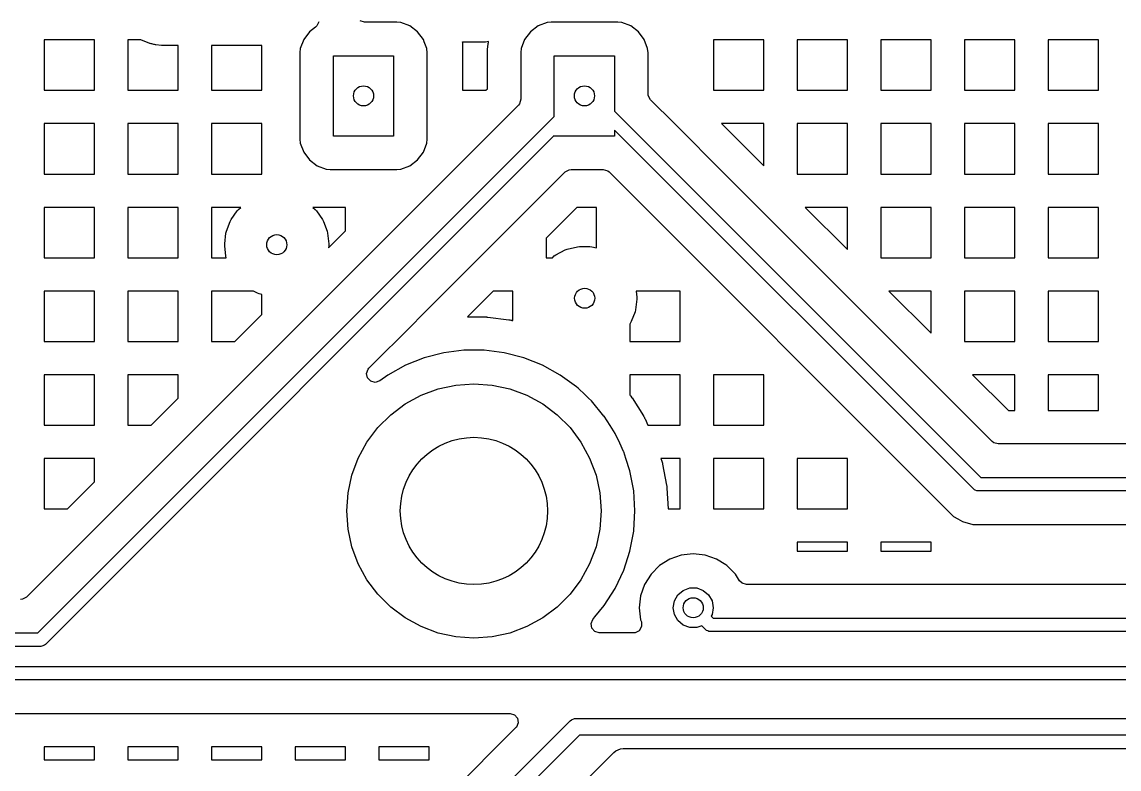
# Model space of a CAD drawing. Extents: x 2.49 to 8.57, y -5.87 to -1.87.
# Drawn here: x 5.092 to 5.737, y -4.425 to -3.986 of the extents above; entities that cross this region are included whole.
import ezdxf

# ---------------------------------------------------------------- set-up
doc = ezdxf.new("R2010")
doc.units = 0
doc.header["$MEASUREMENT"] = 0
doc.layers.add('BLACK', color=7, linetype='CONTINUOUS')

msp = doc.modelspace()

# ---------------------------------------------------------------- linework, layer by layer
at = {"layer": 'BLACK', "linetype": 'CONTINUOUS'}
for p, q in [((5.26625, -3.98563), (5.2651, -3.98813)), ((5.29311, -3.98592), (5.29048, -3.98514)), ((5.31212, -3.98592), (5.29311, -3.98592)), ((5.31447, -3.98617), (5.31212, -3.98592)), ((5.31212, -3.98592), (5.31212, -3.98592)), ((5.31212, -3.98592), (5.31212, -3.98592)), ((5.31212, -3.98592), (5.31212, -3.98592)), ((5.31978, -3.98815), (5.31447, -3.98617)), ((5.31447, -3.98617), (5.31447, -3.98617)), ((5.40049, -3.98617), (5.39518, -3.98815)), ((5.40284, -3.98592), (5.40049, -3.98617)), ((5.44204, -3.98592), (5.40284, -3.98592)), ((5.40284, -3.98592), (5.40284, -3.98592)), ((5.44439, -3.98617), (5.44204, -3.98592)), ((5.44204, -3.98592), (5.44204, -3.98592)), ((5.44204, -3.98592), (5.44204, -3.98592)), ((5.44204, -3.98592), (5.44204, -3.98592)), ((5.4497, -3.98815), (5.44439, -3.98617)), ((5.44439, -3.98617), (5.44439, -3.98617)), ((5.26073, -3.99155), (5.25733, -3.99608)), ((5.26434, -3.98884), (5.26073, -3.99155)), ((5.2651, -3.98813), (5.26434, -3.98884)), ((5.32431, -3.99155), (5.31978, -3.98815)), ((5.31978, -3.98815), (5.31978, -3.98815)), ((5.32771, -3.99608), (5.32431, -3.99155)), ((5.32431, -3.99155), (5.32431, -3.99155)), ((5.39065, -3.99155), (5.38725, -3.99608)), ((5.39518, -3.98815), (5.39065, -3.99155)), ((5.39065, -3.99155), (5.39065, -3.99155)), ((5.39518, -3.98815), (5.39518, -3.98815)), ((5.45423, -3.99155), (5.4497, -3.98815)), ((5.4497, -3.98815), (5.4497, -3.98815)), ((5.45763, -3.99608), (5.45423, -3.99155)), ((5.45423, -3.99155), (5.45423, -3.99155)), ((5.13426, -3.99638), (5.10465, -3.99638)), ((5.10465, -3.99638), (5.10465, -4.02598)), ((5.13426, -4.02598), (5.13426, -3.99638)), ((5.16147, -3.99638), (5.15386, -3.99638)), ((5.15386, -3.99638), (5.15386, -4.02598)), ((5.16685, -3.99839), (5.16147, -3.99638)), ((5.16714, -3.99848), (5.16685, -3.99839)), ((5.16773, -3.99866), (5.16714, -3.99848)), ((5.16803, -3.99874), (5.16773, -3.99866)), ((5.16922, -3.99902), (5.16803, -3.99874)), ((5.16952, -3.99908), (5.16922, -3.99902)), ((5.17012, -3.99919), (5.16952, -3.99908)), ((5.17043, -3.99923), (5.17012, -3.99919)), ((5.17364, -3.99958), (5.17043, -3.99923)), ((5.17377, -3.99959), (5.17364, -3.99958)), ((5.17403, -3.99961), (5.17377, -3.99959)), ((5.17417, -3.99962), (5.17403, -3.99961)), ((5.17469, -3.99965), (5.17417, -3.99962)), ((5.17482, -3.99965), (5.17469, -3.99965)), ((5.17508, -3.99966), (5.17482, -3.99965)), ((5.17521, -3.99966), (5.17508, -3.99966)), ((5.18347, -3.99966), (5.17521, -3.99966)), ((5.18347, -4.02598), (5.18347, -3.99966)), ((5.23268, -3.99966), (5.20308, -3.99966)), ((5.20308, -3.99966), (5.20308, -4.02598)), ((5.23268, -4.02598), (5.23268, -3.99966)), ((5.25733, -3.99608), (5.25535, -4.00139)), ((5.25733, -3.99608), (5.25733, -3.99608)), ((5.32826, -3.99756), (5.32771, -3.99608)), ((5.32771, -3.99608), (5.32771, -3.99608)), ((5.32969, -4.00139), (5.32826, -3.99756)), ((5.35072, -3.99757), (5.35071, -3.99756)), ((5.35071, -3.99756), (5.35071, -4.02598)), ((5.35088, -3.99758), (5.35072, -3.99757)), ((5.3512, -3.99761), (5.35088, -3.99758)), ((5.35136, -3.99763), (5.3512, -3.99761)), ((5.352, -3.99767), (5.35136, -3.99763)), ((5.35216, -3.99768), (5.352, -3.99767)), ((5.35248, -3.99769), (5.35216, -3.99768)), ((5.35264, -3.99769), (5.35248, -3.99769)), ((5.36232, -3.99769), (5.35264, -3.99769)), ((5.36248, -3.99769), (5.36232, -3.99769)), ((5.3628, -3.99768), (5.36248, -3.99769)), ((5.36296, -3.99767), (5.3628, -3.99768)), ((5.3636, -3.99763), (5.36296, -3.99767)), ((5.36376, -3.99761), (5.3636, -3.99763)), ((5.36408, -3.99758), (5.36376, -3.99761)), ((5.36424, -3.99757), (5.36408, -3.99758)), ((5.36609, -3.99732), (5.36424, -3.99757)), ((5.3655, -4.0019), (5.36584, -3.99869)), ((5.36584, -3.99869), (5.36589, -3.99839)), ((5.36589, -3.99839), (5.36599, -3.99778)), ((5.36599, -3.99778), (5.36605, -3.99748)), ((5.36605, -3.99748), (5.36609, -3.99732)), ((5.38725, -3.99608), (5.38527, -4.00139)), ((5.38725, -3.99608), (5.38725, -3.99608)), ((5.45961, -4.00139), (5.45763, -3.99608)), ((5.45763, -3.99608), (5.45763, -3.99608)), ((5.52796, -3.99638), (5.49835, -3.99638)), ((5.49835, -3.99638), (5.49835, -4.02598)), ((5.52796, -4.02598), (5.52796, -3.99638)), ((5.57717, -3.99638), (5.54757, -3.99638)), ((5.54757, -3.99638), (5.54757, -4.02598)), ((5.57717, -4.02598), (5.57717, -3.99638)), ((5.62638, -3.99638), (5.59678, -3.99638)), ((5.59678, -3.99638), (5.59678, -4.02598)), ((5.62638, -4.02598), (5.62638, -3.99638)), ((5.6756, -3.99638), (5.64599, -3.99638)), ((5.64599, -3.99638), (5.64599, -4.02598)), ((5.6756, -4.02598), (5.6756, -3.99638)), ((5.72481, -3.99638), (5.6952, -3.99638)), ((5.6952, -3.99638), (5.6952, -4.02598)), ((5.72481, -4.02598), (5.72481, -3.99638)), ((5.25535, -4.00139), (5.2551, -4.00374)), ((5.2551, -4.00374), (5.2551, -4.00374)), ((5.2551, -4.00374), (5.2551, -4.00374)), ((5.2551, -4.00374), (5.2551, -4.05475)), ((5.2748, -4.05287), (5.2748, -4.00562)), ((5.2748, -4.00562), (5.31024, -4.00562)), ((5.31024, -4.00562), (5.31024, -4.05287)), ((5.3297, -4.00151), (5.32969, -4.00139)), ((5.32994, -4.00374), (5.3297, -4.00151)), ((5.32994, -4.05475), (5.32994, -4.00374)), ((5.36541, -4.00348), (5.36542, -4.00335)), ((5.36541, -4.02511), (5.36541, -4.00348)), ((5.36542, -4.00308), (5.36543, -4.00295)), ((5.36542, -4.00335), (5.36542, -4.00308)), ((5.36543, -4.00295), (5.36546, -4.00243)), ((5.36546, -4.0023), (5.36549, -4.00203)), ((5.36546, -4.00243), (5.36546, -4.0023)), ((5.36549, -4.00203), (5.3655, -4.0019)), ((5.38527, -4.00139), (5.38502, -4.00374)), ((5.38502, -4.00374), (5.38502, -4.00374)), ((5.38502, -4.00374), (5.38502, -4.00374)), ((5.38502, -4.00374), (5.38502, -4.03121)), ((5.40472, -4.04139), (5.40472, -4.00562)), ((5.40472, -4.00562), (5.44016, -4.00562)), ((5.44016, -4.00562), (5.44016, -4.03821)), ((5.45962, -4.00151), (5.45961, -4.00139)), ((5.45986, -4.00374), (5.45962, -4.00151)), ((5.45986, -4.02598), (5.45986, -4.00374)), ((5.45986, -4.00374), (5.45986, -4.00374)), ((5.45986, -4.00374), (5.45986, -4.00374)), ((5.10465, -4.02598), (5.13426, -4.02598)), ((5.15386, -4.02598), (5.18347, -4.02598)), ((5.20308, -4.02598), (5.23268, -4.02598)), ((5.35071, -4.02598), (5.36454, -4.02598)), ((5.36454, -4.02598), (5.36541, -4.02511)), ((5.45986, -4.02803), (5.45986, -4.02598)), ((5.49835, -4.02598), (5.52796, -4.02598)), ((5.54757, -4.02598), (5.57717, -4.02598)), ((5.59678, -4.02598), (5.62638, -4.02598)), ((5.64599, -4.02598), (5.6756, -4.02598)), ((5.6952, -4.02598), (5.72481, -4.02598)), ((5.38502, -4.03121), (5.38424, -4.03385)), ((5.45997, -4.02906), (5.45986, -4.02803)), ((5.46129, -4.03148), (5.45997, -4.02906)), ((5.4754, -4.04559), (5.46129, -4.03148)), ((5.38359, -4.03466), (5.0943, -4.32396)), ((5.38424, -4.03385), (5.38359, -4.03466)), ((5.44016, -4.03821), (5.6556, -4.25366)), ((5.10103, -4.34509), (5.40472, -4.04139)), ((5.13426, -4.04559), (5.10465, -4.04559)), ((5.10465, -4.04559), (5.10465, -4.0752)), ((5.13426, -4.0752), (5.13426, -4.04559)), ((5.18347, -4.04559), (5.15386, -4.04559)), ((5.15386, -4.04559), (5.15386, -4.0752)), ((5.18347, -4.0752), (5.18347, -4.04559)), ((5.23268, -4.04559), (5.20308, -4.04559)), ((5.20308, -4.04559), (5.20308, -4.0752)), ((5.23268, -4.0752), (5.23268, -4.04559)), ((5.50501, -4.0752), (5.4754, -4.04559)), ((5.52796, -4.04559), (5.50313, -4.04559)), ((5.50313, -4.04559), (5.52796, -4.07042)), ((5.52796, -4.07042), (5.52796, -4.04559)), ((5.57717, -4.04559), (5.54757, -4.04559)), ((5.54757, -4.04559), (5.54757, -4.0752)), ((5.57717, -4.0752), (5.57717, -4.04559)), ((5.62638, -4.04559), (5.59678, -4.04559)), ((5.59678, -4.04559), (5.59678, -4.0752)), ((5.62638, -4.0752), (5.62638, -4.04559)), ((5.6756, -4.04559), (5.64599, -4.04559)), ((5.64599, -4.04559), (5.64599, -4.0752)), ((5.6756, -4.0752), (5.6756, -4.04559)), ((5.72481, -4.04559), (5.6952, -4.04559)), ((5.6952, -4.04559), (5.6952, -4.0752)), ((5.72481, -4.0752), (5.72481, -4.04559)), ((5.65119, -4.26038), (5.44016, -4.04935)), ((5.44016, -4.04935), (5.44016, -4.05287)), ((5.40472, -4.05253), (5.10544, -4.35181)), ((5.2551, -4.05475), (5.2551, -4.05475)), ((5.2551, -4.05475), (5.25535, -4.0571)), ((5.25535, -4.0571), (5.25733, -4.06241)), ((5.31024, -4.05287), (5.2748, -4.05287)), ((5.32771, -4.06241), (5.32969, -4.0571)), ((5.32969, -4.0571), (5.32994, -4.05475)), ((5.40472, -4.05287), (5.40472, -4.05253)), ((5.44016, -4.05287), (5.40472, -4.05287)), ((5.25733, -4.06241), (5.25733, -4.06241)), ((5.25733, -4.06241), (5.26073, -4.06694)), ((5.32431, -4.06694), (5.32771, -4.06241)), ((5.26073, -4.06694), (5.26073, -4.06694)), ((5.26073, -4.06694), (5.26526, -4.07034)), ((5.26526, -4.07034), (5.26526, -4.07034)), ((5.26526, -4.07034), (5.27057, -4.07232)), ((5.31447, -4.07232), (5.31978, -4.07034)), ((5.31978, -4.07034), (5.32431, -4.06694)), ((5.10465, -4.0752), (5.13426, -4.0752)), ((5.15386, -4.0752), (5.18347, -4.0752)), ((5.20308, -4.0752), (5.23268, -4.0752)), ((5.27057, -4.07232), (5.27057, -4.07232)), ((5.27057, -4.07232), (5.27084, -4.07235)), ((5.27084, -4.07235), (5.27292, -4.07257)), ((5.27292, -4.07257), (5.31212, -4.07257)), ((5.31212, -4.07257), (5.31447, -4.07232)), ((5.3722, -4.11292), (5.41112, -4.074)), ((5.41112, -4.074), (5.41353, -4.07268)), ((5.41353, -4.07268), (5.41457, -4.07257)), ((5.41457, -4.07257), (5.4335, -4.07257)), ((5.4335, -4.07257), (5.43613, -4.07335)), ((5.43613, -4.07335), (5.43695, -4.074)), ((5.43695, -4.074), (5.63488, -4.27194)), ((5.52462, -4.0948), (5.50501, -4.0752)), ((5.54757, -4.0752), (5.57717, -4.0752)), ((5.59678, -4.0752), (5.62638, -4.0752)), ((5.64599, -4.0752), (5.6756, -4.0752)), ((5.6952, -4.0752), (5.72481, -4.0752)), ((5.13426, -4.0948), (5.10465, -4.0948)), ((5.10465, -4.0948), (5.10465, -4.12441)), ((5.13426, -4.12441), (5.13426, -4.0948)), ((5.18347, -4.0948), (5.15386, -4.0948)), ((5.15386, -4.0948), (5.15386, -4.12441)), ((5.18347, -4.12441), (5.18347, -4.0948)), ((5.22034, -4.0948), (5.20308, -4.0948)), ((5.20308, -4.0948), (5.20308, -4.12441)), ((5.21465, -4.10202), (5.21818, -4.0969)), ((5.21818, -4.0969), (5.21896, -4.09602)), ((5.21896, -4.09602), (5.22034, -4.0948)), ((5.2819, -4.0948), (5.26265, -4.0948)), ((5.26265, -4.0948), (5.26403, -4.09602)), ((5.26403, -4.09602), (5.26481, -4.0969)), ((5.26481, -4.0969), (5.26834, -4.10202)), ((5.2819, -4.10863), (5.2819, -4.0948)), ((5.41805, -4.0948), (5.39993, -4.11292)), ((5.42953, -4.0948), (5.41805, -4.0948)), ((5.42953, -4.11859), (5.42953, -4.0948)), ((5.55422, -4.12441), (5.52462, -4.0948)), ((5.57717, -4.0948), (5.55234, -4.0948)), ((5.55234, -4.0948), (5.57717, -4.11963)), ((5.57717, -4.11963), (5.57717, -4.0948)), ((5.62638, -4.0948), (5.59678, -4.0948)), ((5.59678, -4.0948), (5.59678, -4.12441)), ((5.62638, -4.12441), (5.62638, -4.0948)), ((5.6756, -4.0948), (5.64599, -4.0948)), ((5.64599, -4.0948), (5.64599, -4.12441)), ((5.6756, -4.12441), (5.6756, -4.0948)), ((5.72481, -4.0948), (5.6952, -4.0948)), ((5.6952, -4.0948), (5.6952, -4.12441)), ((5.72481, -4.12441), (5.72481, -4.0948)), ((5.2119, -4.10887), (5.21411, -4.10306)), ((5.21411, -4.10306), (5.21465, -4.10202)), ((5.26834, -4.10202), (5.26889, -4.10306)), ((5.26889, -4.10306), (5.27109, -4.10887)), ((5.21087, -4.11618), (5.21162, -4.11001)), ((5.21162, -4.11001), (5.2119, -4.10887)), ((5.27109, -4.10887), (5.27137, -4.11001)), ((5.27137, -4.11001), (5.27212, -4.11618)), ((5.27198, -4.11855), (5.2819, -4.10863)), ((5.21087, -4.11736), (5.21087, -4.11618)), ((5.27212, -4.11618), (5.27212, -4.11736)), ((5.32589, -4.15923), (5.3722, -4.11292)), ((5.39993, -4.11292), (5.39993, -4.12441)), ((5.21162, -4.12353), (5.21087, -4.11736)), ((5.27212, -4.11736), (5.27198, -4.11855)), ((5.40472, -4.1234), (5.40569, -4.12273)), ((5.40569, -4.12273), (5.41119, -4.11984)), ((5.41119, -4.11984), (5.41229, -4.11942)), ((5.41229, -4.11942), (5.41832, -4.11794)), ((5.41832, -4.11794), (5.41949, -4.11779)), ((5.41949, -4.11779), (5.42571, -4.11779)), ((5.42571, -4.11779), (5.42687, -4.11794)), ((5.42687, -4.11794), (5.42953, -4.11859)), ((5.10465, -4.12441), (5.13426, -4.12441)), ((5.15386, -4.12441), (5.18347, -4.12441)), ((5.20308, -4.12441), (5.21184, -4.12441)), ((5.21184, -4.12441), (5.21162, -4.12353)), ((5.39993, -4.12441), (5.40358, -4.12441)), ((5.40358, -4.12441), (5.40472, -4.1234)), ((5.57383, -4.14402), (5.55422, -4.12441)), ((5.59678, -4.12441), (5.62638, -4.12441)), ((5.64599, -4.12441), (5.6756, -4.12441)), ((5.6952, -4.12441), (5.72481, -4.12441)), ((5.13426, -4.14402), (5.10465, -4.14402)), ((5.10465, -4.14402), (5.10465, -4.17362)), ((5.13426, -4.17362), (5.13426, -4.14402)), ((5.18347, -4.14402), (5.15386, -4.14402)), ((5.15386, -4.14402), (5.15386, -4.17362)), ((5.18347, -4.17362), (5.18347, -4.14402)), ((5.22784, -4.14402), (5.20308, -4.14402)), ((5.20308, -4.14402), (5.20308, -4.17362)), ((5.23009, -4.1452), (5.22784, -4.14402)), ((5.23119, -4.14561), (5.23009, -4.1452)), ((5.23268, -4.14598), (5.23119, -4.14561)), ((5.23268, -4.15784), (5.23268, -4.14598)), ((5.36883, -4.14402), (5.35362, -4.15923)), ((5.38032, -4.14402), (5.36883, -4.14402)), ((5.38032, -4.16139), (5.38032, -4.14402)), ((5.47875, -4.14402), (5.45278, -4.14402)), ((5.45278, -4.14402), (5.45322, -4.14768)), ((5.45322, -4.14768), (5.45322, -4.14886)), ((5.47875, -4.17362), (5.47875, -4.14402)), ((5.60344, -4.17362), (5.57383, -4.14402)), ((5.62638, -4.14402), (5.60156, -4.14402)), ((5.60156, -4.14402), (5.62638, -4.16884)), ((5.62638, -4.16884), (5.62638, -4.14402)), ((5.6756, -4.14402), (5.64599, -4.14402)), ((5.64599, -4.14402), (5.64599, -4.17362)), ((5.6756, -4.17362), (5.6756, -4.14402)), ((5.72481, -4.14402), (5.6952, -4.14402)), ((5.6952, -4.14402), (5.6952, -4.17362)), ((5.72481, -4.17362), (5.72481, -4.14402)), ((5.45247, -4.15502), (5.45219, -4.15617)), ((5.45322, -4.14886), (5.45247, -4.15502)), ((5.2169, -4.17362), (5.23268, -4.15784)), ((5.32166, -4.16346), (5.32589, -4.15923)), ((5.35362, -4.15923), (5.36373, -4.15923)), ((5.36373, -4.15923), (5.36389, -4.15923)), ((5.36389, -4.15923), (5.3642, -4.15924)), ((5.3642, -4.15924), (5.36435, -4.15925)), ((5.36435, -4.15925), (5.36496, -4.15928)), ((5.36496, -4.15928), (5.36512, -4.1593)), ((5.36512, -4.1593), (5.36543, -4.15933)), ((5.36543, -4.15933), (5.36558, -4.15934)), ((5.36558, -4.15934), (5.37799, -4.16091)), ((5.37799, -4.16091), (5.37814, -4.16093)), ((5.37814, -4.16093), (5.37845, -4.16098)), ((5.37845, -4.16098), (5.3786, -4.16101)), ((5.3786, -4.16101), (5.3792, -4.16112)), ((5.3792, -4.16112), (5.37935, -4.16115)), ((5.37935, -4.16115), (5.37965, -4.16122)), ((5.37965, -4.16122), (5.3798, -4.16126)), ((5.3798, -4.16126), (5.38032, -4.16139)), ((5.45219, -4.15617), (5.44999, -4.16198)), ((5.29573, -4.18939), (5.32166, -4.16346)), ((5.44944, -4.16302), (5.44914, -4.16346)), ((5.44914, -4.16346), (5.44914, -4.17362)), ((5.44999, -4.16198), (5.44944, -4.16302)), ((5.10465, -4.17362), (5.13426, -4.17362)), ((5.15386, -4.17362), (5.18347, -4.17362)), ((5.20308, -4.17362), (5.2169, -4.17362)), ((5.44914, -4.17362), (5.47875, -4.17362)), ((5.62304, -4.19323), (5.60344, -4.17362)), ((5.64599, -4.17362), (5.6756, -4.17362)), ((5.6952, -4.17362), (5.72481, -4.17362)), ((5.33974, -4.18032), (5.32822, -4.18328)), ((5.35153, -4.17883), (5.33974, -4.18032)), ((5.36343, -4.17883), (5.35153, -4.17883)), ((5.35153, -4.17883), (5.35153, -4.17883)), ((5.37522, -4.18032), (5.36343, -4.17883)), ((5.36343, -4.17883), (5.36343, -4.17883)), ((5.38674, -4.18328), (5.37522, -4.18032)), ((5.32822, -4.18328), (5.31716, -4.18766)), ((5.32822, -4.18328), (5.32822, -4.18328)), ((5.3978, -4.18766), (5.38674, -4.18328)), ((5.38674, -4.18328), (5.38674, -4.18328)), ((5.13426, -4.19323), (5.10465, -4.19323)), ((5.10465, -4.19323), (5.10465, -4.22284)), ((5.13426, -4.22284), (5.13426, -4.19323)), ((5.18347, -4.19323), (5.15386, -4.19323)), ((5.15386, -4.19323), (5.15386, -4.22284)), ((5.18347, -4.20705), (5.18347, -4.19323)), ((5.29431, -4.19243), (5.29531, -4.18987)), ((5.29486, -4.19513), (5.29431, -4.19243)), ((5.29531, -4.18987), (5.29573, -4.18939)), ((5.30674, -4.19339), (5.30205, -4.1968)), ((5.31716, -4.18766), (5.30674, -4.19339)), ((5.30674, -4.19339), (5.30674, -4.19339)), ((5.31716, -4.18766), (5.31716, -4.18766)), ((5.40822, -4.19339), (5.3978, -4.18766)), ((5.3978, -4.18766), (5.3978, -4.18766)), ((5.3978, -4.18766), (5.3978, -4.18766)), ((5.3978, -4.18766), (5.3978, -4.18766)), ((5.41784, -4.20038), (5.40822, -4.19339)), ((5.40822, -4.19339), (5.40822, -4.19339)), ((5.40822, -4.19339), (5.40822, -4.19339)), ((5.47875, -4.19323), (5.44914, -4.19323)), ((5.44914, -4.19323), (5.44914, -4.20511)), ((5.47875, -4.22284), (5.47875, -4.19323)), ((5.52796, -4.19323), (5.49835, -4.19323)), ((5.49835, -4.19323), (5.49835, -4.22284)), ((5.52796, -4.22284), (5.52796, -4.19323)), ((5.66233, -4.23252), (5.62304, -4.19323)), ((5.6756, -4.19323), (5.65077, -4.19323)), ((5.65077, -4.19323), (5.67189, -4.21434)), ((5.6756, -4.21434), (5.6756, -4.19323)), ((5.72481, -4.19323), (5.6952, -4.19323)), ((5.6952, -4.19323), (5.6952, -4.21434)), ((5.72481, -4.21434), (5.72481, -4.19323)), ((5.29678, -4.1971), (5.29486, -4.19513)), ((5.29946, -4.19772), (5.29678, -4.1971)), ((5.30205, -4.1968), (5.29946, -4.19772)), ((5.33641, -4.20157), (5.34683, -4.1993)), ((5.34683, -4.1993), (5.35748, -4.19854)), ((5.35748, -4.19854), (5.36813, -4.1993)), ((5.36813, -4.1993), (5.37855, -4.20157)), ((5.41874, -4.20122), (5.41784, -4.20038)), ((5.41784, -4.20038), (5.41784, -4.20038)), ((5.41784, -4.20038), (5.41784, -4.20038)), ((5.31704, -4.21041), (5.32641, -4.2053)), ((5.32641, -4.2053), (5.33641, -4.20157)), ((5.37855, -4.20157), (5.38855, -4.2053)), ((5.38855, -4.2053), (5.39792, -4.21041)), ((5.42289, -4.20511), (5.41874, -4.20122)), ((5.42487, -4.20698), (5.42289, -4.20511)), ((5.44914, -4.20511), (5.44939, -4.20542)), ((5.44939, -4.20542), (5.44949, -4.20554)), ((5.44949, -4.20554), (5.44968, -4.20578)), ((5.44968, -4.20578), (5.44977, -4.20591)), ((5.44977, -4.20591), (5.45013, -4.20641)), ((5.45013, -4.20641), (5.45022, -4.20653)), ((5.45022, -4.20653), (5.45039, -4.20679)), ((5.45039, -4.20679), (5.45048, -4.20691)), ((5.45048, -4.20691), (5.45718, -4.21748)), ((5.16769, -4.22284), (5.18347, -4.20705)), ((5.30849, -4.21681), (5.31704, -4.21041)), ((5.39792, -4.21041), (5.40647, -4.21681)), ((5.42651, -4.20852), (5.42487, -4.20698)), ((5.43394, -4.2175), (5.42651, -4.20852)), ((5.30095, -4.22435), (5.30849, -4.21681)), ((5.40647, -4.21681), (5.41401, -4.22435)), ((5.43409, -4.21768), (5.43394, -4.2175)), ((5.43755, -4.22313), (5.43409, -4.21768)), ((5.45718, -4.21748), (5.45726, -4.21761)), ((5.45726, -4.21761), (5.45742, -4.21787)), ((5.45742, -4.21787), (5.4575, -4.21801)), ((5.4575, -4.21801), (5.45779, -4.21855)), ((5.45779, -4.21855), (5.45786, -4.21868)), ((5.45786, -4.21868), (5.458, -4.21896)), ((5.458, -4.21896), (5.45807, -4.21909)), ((5.45807, -4.21909), (5.45983, -4.22284)), ((5.67189, -4.21434), (5.6756, -4.21434)), ((5.6952, -4.21434), (5.72481, -4.21434)), ((5.10465, -4.22284), (5.13426, -4.22284)), ((5.15386, -4.22284), (5.16769, -4.22284)), ((5.29455, -4.2329), (5.30095, -4.22435)), ((5.41401, -4.22435), (5.42041, -4.2329)), ((5.44046, -4.22772), (5.43755, -4.22313)), ((5.45983, -4.22284), (5.47875, -4.22284)), ((5.49835, -4.22284), (5.52796, -4.22284)), ((5.44319, -4.23351), (5.44046, -4.22772)), ((5.66315, -4.23318), (5.66233, -4.23252)), ((5.28944, -4.24227), (5.29455, -4.2329)), ((5.42041, -4.2329), (5.42552, -4.24227)), ((5.44544, -4.23829), (5.44319, -4.23351)), ((5.44553, -4.23848), (5.44544, -4.23829)), ((5.44681, -4.24244), (5.44553, -4.23848)), ((5.66579, -4.23395), (5.66315, -4.23318)), ((5.90081, -4.23395), (5.66579, -4.23395)), ((5.13426, -4.24244), (5.10465, -4.24244)), ((5.10465, -4.24244), (5.10465, -4.27205)), ((5.13426, -4.25627), (5.13426, -4.24244)), ((5.28571, -4.25227), (5.28944, -4.24227)), ((5.42552, -4.24227), (5.42925, -4.25227)), ((5.4492, -4.24979), (5.44681, -4.24244)), ((5.47875, -4.24244), (5.46743, -4.24244)), ((5.46743, -4.24244), (5.46794, -4.24403)), ((5.46794, -4.24403), (5.46799, -4.24417)), ((5.46799, -4.24417), (5.46807, -4.24447)), ((5.46807, -4.24447), (5.46811, -4.24462)), ((5.46811, -4.24462), (5.46827, -4.24521)), ((5.46827, -4.24521), (5.4683, -4.24536)), ((5.4683, -4.24536), (5.46837, -4.24566)), ((5.47875, -4.27205), (5.47875, -4.24244)), ((5.52796, -4.24244), (5.49835, -4.24244)), ((5.49835, -4.24244), (5.49835, -4.27205)), ((5.52796, -4.27205), (5.52796, -4.24244)), ((5.57717, -4.24244), (5.54757, -4.24244)), ((5.54757, -4.24244), (5.54757, -4.27205)), ((5.57717, -4.27205), (5.57717, -4.24244)), ((5.45143, -4.26147), (5.4492, -4.24979)), ((5.46837, -4.24566), (5.4684, -4.24581)), ((5.4684, -4.24581), (5.47075, -4.2581)), ((5.11848, -4.27205), (5.13426, -4.25627)), ((5.28344, -4.26269), (5.28571, -4.25227)), ((5.42925, -4.25227), (5.43152, -4.26269)), ((5.47075, -4.2581), (5.47077, -4.25825)), ((5.47077, -4.25825), (5.47082, -4.25856)), ((5.6556, -4.25366), (6.12323, -4.25366)), ((5.28268, -4.27334), (5.28344, -4.26269)), ((5.43152, -4.26269), (5.43228, -4.27334)), ((5.45218, -4.27334), (5.45143, -4.26147)), ((5.45143, -4.26147), (5.45143, -4.26147)), ((5.45143, -4.26147), (5.45143, -4.26147)), ((5.47082, -4.25856), (5.47084, -4.25871)), ((5.47084, -4.25871), (5.47092, -4.25932)), ((5.47092, -4.25932), (5.47094, -4.25947)), ((5.47094, -4.25947), (5.47096, -4.25978)), ((5.47096, -4.25978), (5.47098, -4.25993)), ((5.47098, -4.25993), (5.47174, -4.27205)), ((5.65178, -4.26087), (5.65119, -4.26038)), ((5.6522, -4.26104), (5.65178, -4.26087)), ((5.6532, -4.26145), (5.6522, -4.26104)), ((5.65397, -4.26153), (5.6532, -4.26145)), ((6.1216, -4.26153), (5.65397, -4.26153)), ((5.10465, -4.27205), (5.11848, -4.27205)), ((5.28344, -4.28399), (5.28268, -4.27334)), ((5.43228, -4.27334), (5.43152, -4.28399)), ((5.45145, -4.28489), (5.45218, -4.27334)), ((5.45218, -4.27334), (5.45218, -4.27334)), ((5.47174, -4.27205), (5.47875, -4.27205)), ((5.49835, -4.27205), (5.52796, -4.27205)), ((5.54757, -4.27205), (5.57717, -4.27205)), ((5.63488, -4.27194), (5.63488, -4.27194)), ((5.63488, -4.27194), (5.63505, -4.27211)), ((5.63505, -4.27211), (5.63505, -4.27211)), ((5.63505, -4.27211), (5.63946, -4.27651)), ((5.63946, -4.27651), (5.64198, -4.27797)), ((5.28571, -4.29441), (5.28344, -4.28399)), ((5.43152, -4.28399), (5.42925, -4.29441)), ((5.64198, -4.27797), (5.64485, -4.27962)), ((5.64485, -4.27962), (5.65086, -4.28123)), ((5.65086, -4.28123), (5.65086, -4.28123)), ((5.65086, -4.28123), (5.99825, -4.28123)), ((5.4492, -4.29689), (5.45143, -4.28521)), ((5.45143, -4.28521), (5.45145, -4.28489)), ((5.28944, -4.30441), (5.28571, -4.29441)), ((5.42925, -4.29441), (5.42552, -4.30441)), ((5.44553, -4.3082), (5.44916, -4.29702)), ((5.44916, -4.29702), (5.4492, -4.29689)), ((5.57717, -4.29165), (5.54757, -4.29165)), ((5.54757, -4.29165), (5.54757, -4.29702)), ((5.54757, -4.29702), (5.57717, -4.29702)), ((5.57717, -4.29702), (5.57717, -4.29165)), ((5.62638, -4.29165), (5.59678, -4.29165)), ((5.59678, -4.29165), (5.59678, -4.29702)), ((5.59678, -4.29702), (5.62638, -4.29702)), ((5.62638, -4.29702), (5.62638, -4.29165)), ((5.47266, -4.30167), (5.46664, -4.30545)), ((5.47936, -4.29933), (5.47266, -4.30167)), ((5.48642, -4.29853), (5.47936, -4.29933)), ((5.47936, -4.29933), (5.47936, -4.29933)), ((5.49347, -4.29933), (5.48642, -4.29853)), ((5.48642, -4.29853), (5.48642, -4.29853)), ((5.50018, -4.30167), (5.49347, -4.29933)), ((5.49347, -4.29933), (5.49347, -4.29933)), ((5.50561, -4.30509), (5.50018, -4.30167)), ((5.29455, -4.31378), (5.28944, -4.30441)), ((5.42552, -4.30441), (5.42041, -4.31378)), ((5.44046, -4.31896), (5.44553, -4.3082)), ((5.46664, -4.30545), (5.46162, -4.31047)), ((5.50619, -4.30545), (5.50561, -4.30509)), ((5.51121, -4.31047), (5.50619, -4.30545)), ((5.30095, -4.32233), (5.29455, -4.31378)), ((5.42041, -4.31378), (5.41401, -4.32233)), ((5.45784, -4.31649), (5.4555, -4.32319)), ((5.46162, -4.31047), (5.45784, -4.31649)), ((5.51364, -4.31434), (5.51121, -4.31047)), ((5.51514, -4.31585), (5.51364, -4.31434)), ((5.51778, -4.31663), (5.51514, -4.31585)), ((5.30849, -4.32987), (5.30095, -4.32233)), ((5.41401, -4.32233), (5.40647, -4.32987)), ((5.43409, -4.329), (5.44046, -4.31896)), ((5.47532, -4.32621), (5.47737, -4.32266)), ((5.47737, -4.32266), (5.48051, -4.32002)), ((5.48051, -4.32002), (5.48437, -4.31862)), ((5.48437, -4.31862), (5.48847, -4.31862)), ((5.48847, -4.31862), (5.49232, -4.32002)), ((5.49232, -4.32002), (5.49547, -4.32266)), ((5.49547, -4.32266), (5.49752, -4.32621)), ((5.99825, -4.31663), (5.51778, -4.31663)), ((5.09188, -4.32527), (5.09084, -4.32539)), ((5.0943, -4.32396), (5.09188, -4.32527)), ((5.42863, -4.3356), (5.43409, -4.329)), ((5.4555, -4.32319), (5.4547, -4.33025)), ((5.4555, -4.32319), (5.4555, -4.32319)), ((5.47461, -4.33025), (5.47532, -4.32621)), ((5.49752, -4.32621), (5.49823, -4.33025)), ((5.31704, -4.33627), (5.30849, -4.32987)), ((5.40647, -4.32987), (5.39792, -4.33627)), ((5.42739, -4.3371), (5.42863, -4.3356)), ((5.4547, -4.33025), (5.4547, -4.33025)), ((5.4547, -4.33025), (5.4555, -4.33731)), ((5.47532, -4.33429), (5.47461, -4.33025)), ((5.47737, -4.33784), (5.47532, -4.33429)), ((5.49752, -4.33429), (5.49697, -4.33523)), ((5.49697, -4.33523), (5.49807, -4.33633)), ((5.49823, -4.33025), (5.49752, -4.33429)), ((5.32641, -4.34138), (5.31704, -4.33627)), ((5.33641, -4.34511), (5.32641, -4.34138)), ((5.38855, -4.34138), (5.37855, -4.34511)), ((5.39792, -4.33627), (5.38855, -4.34138)), ((5.42632, -4.33952), (5.42739, -4.3371)), ((5.42671, -4.34224), (5.42632, -4.33952)), ((5.42851, -4.34432), (5.42671, -4.34224)), ((5.45609, -4.34135), (5.45472, -4.34374)), ((5.4555, -4.33731), (5.4555, -4.33731)), ((5.4555, -4.33731), (5.45595, -4.3386)), ((5.45595, -4.3386), (5.45609, -4.34135)), ((5.48051, -4.34048), (5.47737, -4.33784)), ((5.48437, -4.34188), (5.48051, -4.34048)), ((5.48847, -4.34188), (5.48437, -4.34188)), ((5.49141, -4.34081), (5.48847, -4.34188)), ((5.49366, -4.34305), (5.49141, -4.34081)), ((5.49807, -4.33633), (6.69471, -4.33633)), ((4.69806, -4.34509), (5.10103, -4.34509)), ((5.34683, -4.34738), (5.33641, -4.34511)), ((5.35748, -4.34814), (5.34683, -4.34738)), ((5.36813, -4.34738), (5.35748, -4.34814)), ((5.37855, -4.34511), (5.36813, -4.34738)), ((5.43115, -4.3451), (5.42851, -4.34432)), ((5.45134, -4.3451), (5.43115, -4.3451)), ((5.45228, -4.34501), (5.45134, -4.3451)), ((5.45472, -4.34374), (5.45228, -4.34501)), ((5.49425, -4.34354), (5.49366, -4.34305)), ((5.49508, -4.34389), (5.49425, -4.34354)), ((5.49567, -4.34413), (5.49508, -4.34389)), ((5.49644, -4.34421), (5.49567, -4.34413)), ((6.69471, -4.34421), (5.49644, -4.34421)), ((5.10266, -4.35297), (4.69861, -4.35297)), ((5.10343, -4.35289), (5.10266, -4.35297)), ((5.10485, -4.3523), (5.10343, -4.35289)), ((5.10544, -4.35181), (5.10485, -4.3523)), ((4.84192, -4.3648), (5.87452, -4.3648)), ((5.87142, -4.37268), (4.84355, -4.37268)), ((4.85373, -4.39238), (5.37873, -4.39238)), ((5.37873, -4.39238), (5.38137, -4.39316)), ((5.38137, -4.39316), (5.38317, -4.39524)), ((5.24754, -4.56323), (5.41401, -4.39676)), ((5.38242, -4.40046), (5.38218, -4.40072)), ((5.38356, -4.39796), (5.38242, -4.40046)), ((5.38317, -4.39524), (5.38356, -4.39796)), ((5.41401, -4.39676), (5.41475, -4.39614)), ((5.41475, -4.39614), (5.41653, -4.39541)), ((5.41653, -4.39541), (5.41749, -4.39531)), ((5.41749, -4.39531), (5.91662, -4.39531)), ((5.38218, -4.40072), (5.2408, -4.54209)), ((5.41952, -4.40516), (5.25305, -4.57163)), ((5.91866, -4.40516), (5.41952, -4.40516)), ((5.13426, -4.41199), (5.10465, -4.41199)), ((5.10465, -4.41199), (5.10465, -4.41969)), ((5.13426, -4.41969), (5.13426, -4.41199)), ((5.18347, -4.41199), (5.15386, -4.41199)), ((5.15386, -4.41199), (5.15386, -4.41969)), ((5.18347, -4.41969), (5.18347, -4.41199)), ((5.23268, -4.41199), (5.20308, -4.41199)), ((5.20308, -4.41199), (5.20308, -4.41969)), ((5.23268, -4.41969), (5.23268, -4.41199)), ((5.2819, -4.41199), (5.25229, -4.41199)), ((5.25229, -4.41199), (5.25229, -4.41969)), ((5.2819, -4.41969), (5.2819, -4.41199)), ((5.33111, -4.41199), (5.3015, -4.41199)), ((5.3015, -4.41199), (5.3015, -4.41969)), ((5.33111, -4.41969), (5.33111, -4.41199)), ((5.44086, -4.41436), (5.4437, -4.41318)), ((5.4437, -4.41318), (5.44524, -4.41303)), ((5.44524, -4.41303), (6.31496, -4.41303)), ((5.10465, -4.41969), (5.13426, -4.41969)), ((5.15386, -4.41969), (5.18347, -4.41969)), ((5.20308, -4.41969), (5.23268, -4.41969)), ((5.25229, -4.41969), (5.2819, -4.41969)), ((5.3015, -4.41969), (5.33111, -4.41969)), ((5.38949, -4.46552), (5.43967, -4.41534)), ((5.43967, -4.41534), (5.44086, -4.41436))]:
    msp.add_line(p, q, dxfattribs=at)
at = {"layer": 'BLACK'}
for centre, radius in [((5.29252, -4.02925), 0.00591), ((5.42244, -4.02925), 0.00591), ((5.2415, -4.11677), 0.00591), ((5.4226, -4.14827), 0.00591), ((5.35748, -4.27334), 0.04331), ((5.48642, -4.33025), 0.00591)]:
    msp.add_circle(centre, radius, dxfattribs=at)

doc.saveas('drawing.dxf')
